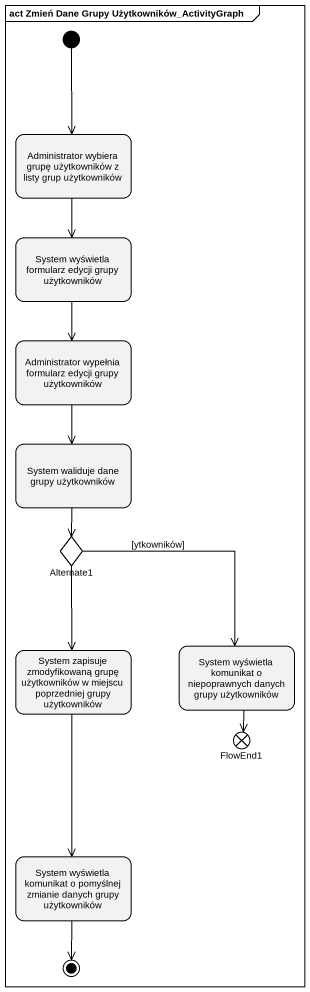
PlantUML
@startuml
mainframe act Zmień Dane Grupy Użytkowników_ActivityGraph
hide empty description
state "Administrator wybiera grupę użytkowników z listy grup użytkowników" as Administrator_wybiera_grupę
state "System wyświetla formularz edycji grupy użytkowników" as System_wyświetla_formularz
state "Administrator wypełnia formularz edycji grupy użytkowników" as Administrator_wypełnia
state "System waliduje dane grupy użytkowników" as System_waliduje_dane_grupy
state Alternate1 <<choice>>
state "System zapisuje zmodyfikowaną grupę użytkowników w miejscu poprzedniej grupy użytkowników" as System_zapisuje
state "System wyświetla komunikat o niepoprawnych danych grupy użytkowników" as System_wyświetla_komunikat
state FlowEnd1 <<end>>
state "System wyświetla komunikat o pomyślnej zmianie danych grupy użytkowników" as System_wyświetla_komunikat_2
[*] --> Administrator_wybiera_grupę
Administrator_wybiera_grupę --> System_wyświetla_formularz
System_wyświetla_formularz --> Administrator_wypełnia
Administrator_wypełnia --> System_waliduje_dane_grupy
System_waliduje_dane_grupy --> Alternate1
Alternate1 --> System_zapisuje
Alternate1 --> System_wyświetla_komunikat : [ytkowników]
System_zapisuje --> System_wyświetla_komunikat_2
System_wyświetla_komunikat --> FlowEnd1
System_wyświetla_komunikat_2 --> [*]
@enduml
